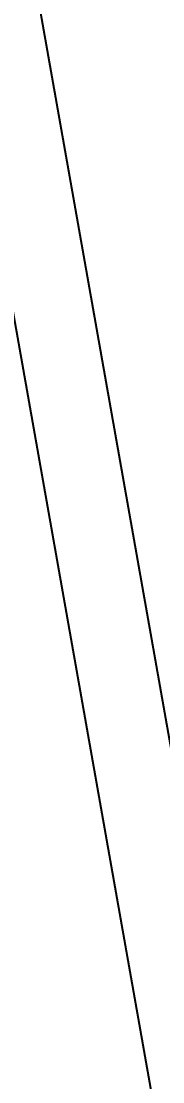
# Model space of a CAD drawing. Header units: millimetres. Extents: x 0 to 8967983, y -224399 to 13801.
# Drawn here: x 69278.33 to 69281.8, y -193749.98 to -193723.95 of the extents above; entities that cross this region are included whole.
import ezdxf
from ezdxf import colors
from ezdxf.entities.mleader import LeaderData, LeaderLine
from ezdxf.math import Vec2, Vec3

# ---------------------------------------------------------------- set-up
doc = ezdxf.new("R2010")
doc.units = ezdxf.units.MM
doc.header["$LTSCALE"] = 10
doc.layers.add('Архитектура', color=251, linetype='Continuous')
doc.layers.get('0').off()
doc.layers.get('0').freeze()
doc.styles.add('ISOCPEUR', font='isocpeur.TTF', dxfattribs={"width": 0.7})

# ---------------------------------------------------------------- blocks, each defined once
blk = doc.blocks.new('_DOTSMALL')
at = {"color": 0, "linetype": 'ByBlock', "const_width": 0.5}
blk.add_lwpolyline([(-0.0625, 0, 1), (0.0625, 0, 1)], format="xyb", close=True, dxfattribs=at)

msp = doc.modelspace()

# ---------------------------------------------------------------- linework, layer by layer
at = {"layer": 'Архитектура', "lineweight": 25, "transparency": 33554684}
msp.add_lwpolyline([(69293.366, -193805.906), (69276.088, -193708.425), (69274.958, -193707.634), (69213.872, -193718.461), (69213.082, -193719.592), (69230.36, -193817.073)], dxfattribs=at)
msp.add_lwpolyline([(69293.366, -193805.906), (69276.088, -193708.425), (69274.958, -193707.634), (69213.872, -193718.461), (69213.082, -193719.592), (69230.36, -193817.073)], dxfattribs=at)
msp.add_lwpolyline([(69293.366, -193805.906), (69276.088, -193708.425), (69274.958, -193707.634), (69213.872, -193718.461), (69213.082, -193719.592), (69230.36, -193817.073)], dxfattribs=at)
msp.add_lwpolyline([(69293.366, -193805.906), (69276.088, -193708.425), (69274.958, -193707.634), (69213.872, -193718.461), (69213.082, -193719.592), (69230.36, -193817.073)], dxfattribs=at)
msp.add_lwpolyline([(69293.366, -193805.906), (69276.088, -193708.425), (69274.958, -193707.634), (69213.872, -193718.461), (69213.082, -193719.592), (69230.36, -193817.073)], dxfattribs=at)
msp.add_lwpolyline([(69293.366, -193805.906), (69276.088, -193708.425), (69274.958, -193707.634), (69213.872, -193718.461), (69213.082, -193719.592), (69230.36, -193817.073)], dxfattribs=at)
msp.add_lwpolyline([(69293.366, -193805.906), (69276.088, -193708.425), (69274.958, -193707.634), (69213.872, -193718.461), (69213.082, -193719.592), (69230.36, -193817.073)], dxfattribs=at)
msp.add_lwpolyline([(69293.366, -193805.906), (69276.088, -193708.425), (69274.958, -193707.634), (69213.872, -193718.461), (69213.082, -193719.592), (69230.36, -193817.073)], dxfattribs=at)
msp.add_lwpolyline([(69293.366, -193805.906), (69276.088, -193708.425), (69274.958, -193707.634), (69213.872, -193718.461), (69213.082, -193719.592), (69230.36, -193817.073)], dxfattribs=at)
msp.add_lwpolyline([(69293.366, -193805.906), (69276.088, -193708.425), (69274.958, -193707.634), (69213.872, -193718.461), (69213.082, -193719.592), (69230.36, -193817.073)], dxfattribs=at)
msp.add_lwpolyline([(69293.366, -193805.906), (69276.088, -193708.425), (69274.958, -193707.634), (69213.872, -193718.461), (69213.082, -193719.592), (69230.36, -193817.073)], dxfattribs=at)
msp.add_lwpolyline([(69293.366, -193805.906), (69276.088, -193708.425), (69274.958, -193707.634), (69213.872, -193718.461), (69213.082, -193719.592), (69230.36, -193817.073)], dxfattribs=at)
msp.add_lwpolyline([(69293.366, -193805.906), (69276.088, -193708.425), (69274.958, -193707.634), (69213.872, -193718.461), (69213.082, -193719.592), (69230.36, -193817.073)], dxfattribs=at)
msp.add_lwpolyline([(69293.366, -193805.906), (69276.088, -193708.425), (69274.958, -193707.634), (69213.872, -193718.461), (69213.082, -193719.592), (69230.36, -193817.073)], dxfattribs=at)
msp.add_lwpolyline([(69293.366, -193805.906), (69276.088, -193708.425), (69274.958, -193707.634), (69213.872, -193718.461), (69213.082, -193719.592), (69230.36, -193817.073)], dxfattribs=at)
msp.add_lwpolyline([(69293.366, -193805.906), (69276.088, -193708.425), (69274.958, -193707.634), (69213.872, -193718.461), (69213.082, -193719.592), (69230.36, -193817.073)], dxfattribs=at)
msp.add_lwpolyline([(69293.366, -193805.906), (69276.088, -193708.425), (69274.958, -193707.634), (69213.872, -193718.461), (69213.082, -193719.592), (69230.36, -193817.073)], dxfattribs=at)
msp.add_lwpolyline([(69293.366, -193805.906), (69276.088, -193708.425), (69274.958, -193707.634), (69213.872, -193718.461), (69213.082, -193719.592), (69230.36, -193817.073)], dxfattribs=at)
msp.add_lwpolyline([(69293.366, -193805.906), (69276.088, -193708.425), (69274.958, -193707.634), (69213.872, -193718.461), (69213.082, -193719.592), (69230.36, -193817.073)], dxfattribs=at)
msp.add_lwpolyline([(69293.366, -193805.906), (69276.088, -193708.425), (69274.958, -193707.634), (69213.872, -193718.461), (69213.082, -193719.592), (69230.36, -193817.073)], dxfattribs=at)
msp.add_lwpolyline([(69293.366, -193805.906), (69276.088, -193708.425), (69274.958, -193707.634), (69213.872, -193718.461), (69213.082, -193719.592), (69230.36, -193817.073)], dxfattribs=at)
msp.add_lwpolyline([(69293.366, -193805.906), (69276.088, -193708.425), (69274.958, -193707.634), (69213.872, -193718.461), (69213.082, -193719.592), (69230.36, -193817.073)], dxfattribs=at)
msp.add_lwpolyline([(69293.366, -193805.906), (69276.088, -193708.425), (69274.958, -193707.634), (69213.872, -193718.461), (69213.082, -193719.592), (69230.36, -193817.073)], dxfattribs=at)
msp.add_lwpolyline([(69293.366, -193805.906), (69276.088, -193708.425), (69274.958, -193707.634), (69213.872, -193718.461), (69213.082, -193719.592), (69230.36, -193817.073)], dxfattribs=at)
msp.add_lwpolyline([(69293.366, -193805.906), (69276.088, -193708.425), (69274.958, -193707.634), (69213.872, -193718.461), (69213.082, -193719.592), (69230.36, -193817.073)], dxfattribs=at)
msp.add_lwpolyline([(69293.366, -193805.906), (69276.088, -193708.425), (69274.958, -193707.634), (69213.872, -193718.461), (69213.082, -193719.592), (69230.36, -193817.073)], dxfattribs=at)
msp.add_lwpolyline([(69293.366, -193805.906), (69276.088, -193708.425), (69274.958, -193707.634), (69213.872, -193718.461), (69213.082, -193719.592), (69230.36, -193817.073)], dxfattribs=at)
msp.add_lwpolyline([(69293.366, -193805.906), (69276.088, -193708.425), (69274.958, -193707.634), (69213.872, -193718.461), (69213.082, -193719.592), (69230.36, -193817.073)], dxfattribs=at)
msp.add_lwpolyline([(69293.366, -193805.906), (69276.088, -193708.425), (69274.958, -193707.634), (69213.872, -193718.461), (69213.082, -193719.592), (69230.36, -193817.073)], dxfattribs=at)
msp.add_lwpolyline([(69293.366, -193805.906), (69276.088, -193708.425), (69274.958, -193707.634), (69213.872, -193718.461), (69213.082, -193719.592), (69230.36, -193817.073)], dxfattribs=at)
msp.add_lwpolyline([(69293.366, -193805.906), (69276.088, -193708.425), (69274.958, -193707.634), (69213.872, -193718.461), (69213.082, -193719.592), (69230.36, -193817.073)], dxfattribs=at)
msp.add_lwpolyline([(69293.366, -193805.906), (69276.088, -193708.425), (69274.958, -193707.634), (69213.872, -193718.461), (69213.082, -193719.592), (69230.36, -193817.073)], dxfattribs=at)
msp.add_lwpolyline([(69293.366, -193805.906), (69276.088, -193708.425), (69274.958, -193707.634), (69213.872, -193718.461), (69213.082, -193719.592), (69230.36, -193817.073)], dxfattribs=at)
msp.add_lwpolyline([(69293.366, -193805.906), (69276.088, -193708.425), (69274.958, -193707.634), (69213.872, -193718.461), (69213.082, -193719.592), (69230.36, -193817.073)], dxfattribs=at)
msp.add_lwpolyline([(69293.366, -193805.906), (69276.088, -193708.425), (69274.958, -193707.634), (69213.872, -193718.461), (69213.082, -193719.592), (69230.36, -193817.073)], dxfattribs=at)
msp.add_lwpolyline([(69293.366, -193805.906), (69276.088, -193708.425), (69274.958, -193707.634), (69213.872, -193718.461), (69213.082, -193719.592), (69230.36, -193817.073)], dxfattribs=at)
msp.add_lwpolyline([(69293.366, -193805.906), (69276.088, -193708.425), (69274.958, -193707.634), (69213.872, -193718.461), (69213.082, -193719.592), (69230.36, -193817.073)], dxfattribs=at)
msp.add_lwpolyline([(69293.366, -193805.906), (69276.088, -193708.425), (69274.958, -193707.634), (69213.872, -193718.461), (69213.082, -193719.592), (69230.36, -193817.073)], dxfattribs=at)
msp.add_lwpolyline([(69293.366, -193805.906), (69276.088, -193708.425), (69274.958, -193707.634), (69213.872, -193718.461), (69213.082, -193719.592), (69230.36, -193817.073)], dxfattribs=at)
msp.add_lwpolyline([(69293.366, -193805.906), (69276.088, -193708.425), (69274.958, -193707.634), (69213.872, -193718.461), (69213.082, -193719.592), (69230.36, -193817.073)], dxfattribs=at)
msp.add_lwpolyline([(69293.366, -193805.906), (69276.088, -193708.425), (69274.958, -193707.634), (69213.872, -193718.461), (69213.082, -193719.592), (69230.36, -193817.073)], dxfattribs=at)
msp.add_lwpolyline([(69293.366, -193805.906), (69276.088, -193708.425), (69274.958, -193707.634), (69213.872, -193718.461), (69213.082, -193719.592), (69230.36, -193817.073)], dxfattribs=at)
msp.add_lwpolyline([(69293.366, -193805.906), (69276.088, -193708.425), (69274.958, -193707.634), (69213.872, -193718.461), (69213.082, -193719.592), (69230.36, -193817.073)], dxfattribs=at)
msp.add_lwpolyline([(69293.366, -193805.906), (69276.088, -193708.425), (69274.958, -193707.634), (69213.872, -193718.461), (69213.082, -193719.592), (69230.36, -193817.073)], dxfattribs=at)
msp.add_lwpolyline([(69293.366, -193805.906), (69276.088, -193708.425), (69274.958, -193707.634), (69213.872, -193718.461), (69213.082, -193719.592), (69230.36, -193817.073)], dxfattribs=at)
msp.add_lwpolyline([(69293.366, -193805.906), (69276.088, -193708.425), (69274.958, -193707.634), (69213.872, -193718.461), (69213.082, -193719.592), (69230.36, -193817.073)], dxfattribs=at)
msp.add_lwpolyline([(69293.366, -193805.906), (69276.088, -193708.425), (69274.958, -193707.634), (69213.872, -193718.461), (69213.082, -193719.592), (69230.36, -193817.073)], dxfattribs=at)
msp.add_lwpolyline([(69293.366, -193805.906), (69276.088, -193708.425), (69274.958, -193707.634), (69213.872, -193718.461), (69213.082, -193719.592), (69230.36, -193817.073)], dxfattribs=at)
msp.add_lwpolyline([(69293.366, -193805.906), (69276.088, -193708.425), (69274.958, -193707.634), (69213.872, -193718.461), (69213.082, -193719.592), (69230.36, -193817.073)], dxfattribs=at)
msp.add_lwpolyline([(69293.366, -193805.906), (69276.088, -193708.425), (69274.958, -193707.634), (69213.872, -193718.461), (69213.082, -193719.592), (69230.36, -193817.073)], dxfattribs=at)
msp.add_lwpolyline([(69293.366, -193805.906), (69276.088, -193708.425), (69274.958, -193707.634), (69213.872, -193718.461), (69213.082, -193719.592), (69230.36, -193817.073)], dxfattribs=at)
msp.add_lwpolyline([(69293.366, -193805.906), (69276.088, -193708.425), (69274.958, -193707.634), (69213.872, -193718.461), (69213.082, -193719.592), (69230.36, -193817.073)], dxfattribs=at)
msp.add_lwpolyline([(69293.366, -193805.906), (69276.088, -193708.425), (69274.958, -193707.634), (69213.872, -193718.461), (69213.082, -193719.592), (69230.36, -193817.073)], dxfattribs=at)
msp.add_lwpolyline([(69293.366, -193805.906), (69276.088, -193708.425), (69274.958, -193707.634), (69213.872, -193718.461), (69213.082, -193719.592), (69230.36, -193817.073)], dxfattribs=at)
msp.add_lwpolyline([(69293.366, -193805.906), (69276.088, -193708.425), (69274.958, -193707.634), (69213.872, -193718.461), (69213.082, -193719.592), (69230.36, -193817.073)], dxfattribs=at)
msp.add_lwpolyline([(69293.366, -193805.906), (69276.088, -193708.425), (69274.958, -193707.634), (69213.872, -193718.461), (69213.082, -193719.592), (69230.36, -193817.073)], dxfattribs=at)
msp.add_lwpolyline([(69293.366, -193805.906), (69276.088, -193708.425), (69274.958, -193707.634), (69213.872, -193718.461), (69213.082, -193719.592), (69230.36, -193817.073)], dxfattribs=at)
msp.add_lwpolyline([(69293.366, -193805.906), (69276.088, -193708.425), (69274.958, -193707.634), (69213.872, -193718.461), (69213.082, -193719.592), (69230.36, -193817.073)], dxfattribs=at)
msp.add_lwpolyline([(69293.366, -193805.906), (69276.088, -193708.425), (69274.958, -193707.634), (69213.872, -193718.461), (69213.082, -193719.592), (69230.36, -193817.073)], dxfattribs=at)
msp.add_lwpolyline([(69293.366, -193805.906), (69276.088, -193708.425), (69274.958, -193707.634), (69213.872, -193718.461), (69213.082, -193719.592), (69230.36, -193817.073)], dxfattribs=at)
msp.add_lwpolyline([(69293.366, -193805.906), (69276.088, -193708.425), (69274.958, -193707.634), (69213.872, -193718.461), (69213.082, -193719.592), (69230.36, -193817.073)], dxfattribs=at)
msp.add_lwpolyline([(69293.366, -193805.906), (69276.088, -193708.425), (69274.958, -193707.634), (69213.872, -193718.461), (69213.082, -193719.592), (69230.36, -193817.073)], dxfattribs=at)
msp.add_lwpolyline([(69293.366, -193805.906), (69276.088, -193708.425), (69274.958, -193707.634), (69213.872, -193718.461), (69213.082, -193719.592), (69230.36, -193817.073)], dxfattribs=at)
msp.add_lwpolyline([(69293.366, -193805.906), (69276.088, -193708.425), (69274.958, -193707.634), (69213.872, -193718.461), (69213.082, -193719.592), (69230.36, -193817.073)], dxfattribs=at)
msp.add_lwpolyline([(69293.366, -193805.906), (69276.088, -193708.425), (69274.958, -193707.634), (69213.872, -193718.461), (69213.082, -193719.592), (69230.36, -193817.073)], dxfattribs=at)
msp.add_lwpolyline([(69293.366, -193805.906), (69276.088, -193708.425), (69274.958, -193707.634), (69213.872, -193718.461), (69213.082, -193719.592), (69230.36, -193817.073)], dxfattribs=at)
msp.add_lwpolyline([(69293.366, -193805.906), (69276.088, -193708.425), (69274.958, -193707.634), (69213.872, -193718.461), (69213.082, -193719.592), (69230.36, -193817.073)], dxfattribs=at)
msp.add_lwpolyline([(69293.366, -193805.906), (69276.088, -193708.425), (69274.958, -193707.634), (69213.872, -193718.461), (69213.082, -193719.592), (69230.36, -193817.073)], dxfattribs=at)
msp.add_lwpolyline([(69293.366, -193805.906), (69276.088, -193708.425), (69274.958, -193707.634), (69213.872, -193718.461), (69213.082, -193719.592), (69230.36, -193817.073)], dxfattribs=at)
msp.add_lwpolyline([(69293.366, -193805.906), (69276.088, -193708.425), (69274.958, -193707.634), (69213.872, -193718.461), (69213.082, -193719.592), (69230.36, -193817.073)], dxfattribs=at)
msp.add_lwpolyline([(69293.366, -193805.906), (69276.088, -193708.425), (69274.958, -193707.634), (69213.872, -193718.461), (69213.082, -193719.592), (69230.36, -193817.073)], dxfattribs=at)
msp.add_lwpolyline([(69293.366, -193805.906), (69276.088, -193708.425), (69274.958, -193707.634), (69213.872, -193718.461), (69213.082, -193719.592), (69230.36, -193817.073)], dxfattribs=at)
msp.add_lwpolyline([(69293.366, -193805.906), (69276.088, -193708.425), (69274.958, -193707.634), (69213.872, -193718.461), (69213.082, -193719.592), (69230.36, -193817.073)], dxfattribs=at)
msp.add_lwpolyline([(69293.366, -193805.906), (69276.088, -193708.425), (69274.958, -193707.634), (69213.872, -193718.461), (69213.082, -193719.592), (69230.36, -193817.073)], dxfattribs=at)
msp.add_lwpolyline([(69293.366, -193805.906), (69276.088, -193708.425), (69274.958, -193707.634), (69213.872, -193718.461), (69213.082, -193719.592), (69230.36, -193817.073)], dxfattribs=at)
msp.add_lwpolyline([(69293.366, -193805.906), (69276.088, -193708.425), (69274.958, -193707.634), (69213.872, -193718.461), (69213.082, -193719.592), (69230.36, -193817.073)], dxfattribs=at)
msp.add_lwpolyline([(69293.366, -193805.906), (69276.088, -193708.425), (69274.958, -193707.634), (69213.872, -193718.461), (69213.082, -193719.592), (69230.36, -193817.073)], dxfattribs=at)
msp.add_lwpolyline([(69293.366, -193805.906), (69276.088, -193708.425), (69274.958, -193707.634), (69213.872, -193718.461), (69213.082, -193719.592), (69230.36, -193817.073)], dxfattribs=at)
msp.add_lwpolyline([(69293.366, -193805.906), (69276.088, -193708.425), (69274.958, -193707.634), (69213.872, -193718.461), (69213.082, -193719.592), (69230.36, -193817.073)], dxfattribs=at)
msp.add_lwpolyline([(69293.366, -193805.906), (69276.088, -193708.425), (69274.958, -193707.634), (69213.872, -193718.461), (69213.082, -193719.592), (69230.36, -193817.073)], dxfattribs=at)
msp.add_lwpolyline([(69293.366, -193805.906), (69276.088, -193708.425), (69274.958, -193707.634), (69213.872, -193718.461), (69213.082, -193719.592), (69230.36, -193817.073)], dxfattribs=at)
msp.add_lwpolyline([(69293.366, -193805.906), (69276.088, -193708.425), (69274.958, -193707.634), (69213.872, -193718.461), (69213.082, -193719.592), (69230.36, -193817.073)], dxfattribs=at)
msp.add_lwpolyline([(69293.366, -193805.906), (69276.088, -193708.425), (69274.958, -193707.634), (69213.872, -193718.461), (69213.082, -193719.592), (69230.36, -193817.073)], dxfattribs=at)
msp.add_lwpolyline([(69293.366, -193805.906), (69276.088, -193708.425), (69274.958, -193707.634), (69213.872, -193718.461), (69213.082, -193719.592), (69230.36, -193817.073)], dxfattribs=at)
msp.add_lwpolyline([(69293.366, -193805.906), (69276.088, -193708.425), (69274.958, -193707.634), (69213.872, -193718.461), (69213.082, -193719.592), (69230.36, -193817.073)], dxfattribs=at)
msp.add_lwpolyline([(69293.366, -193805.906), (69276.088, -193708.425), (69274.958, -193707.634), (69213.872, -193718.461), (69213.082, -193719.592), (69230.36, -193817.073)], dxfattribs=at)
msp.add_lwpolyline([(69293.366, -193805.906), (69276.088, -193708.425), (69274.958, -193707.634), (69213.872, -193718.461), (69213.082, -193719.592), (69230.36, -193817.073)], dxfattribs=at)
msp.add_lwpolyline([(69293.366, -193805.906), (69276.088, -193708.425), (69274.958, -193707.634), (69213.872, -193718.461), (69213.082, -193719.592), (69230.36, -193817.073)], dxfattribs=at)
msp.add_lwpolyline([(69293.366, -193805.906), (69276.088, -193708.425), (69274.958, -193707.634), (69213.872, -193718.461), (69213.082, -193719.592), (69230.36, -193817.073)], dxfattribs=at)
msp.add_lwpolyline([(69293.366, -193805.906), (69276.088, -193708.425), (69274.958, -193707.634), (69213.872, -193718.461), (69213.082, -193719.592), (69230.36, -193817.073)], dxfattribs=at)
msp.add_lwpolyline([(69293.366, -193805.906), (69276.088, -193708.425), (69274.958, -193707.634), (69213.872, -193718.461), (69213.082, -193719.592), (69230.36, -193817.073)], dxfattribs=at)
msp.add_lwpolyline([(69293.366, -193805.906), (69276.088, -193708.425), (69274.958, -193707.634), (69213.872, -193718.461), (69213.082, -193719.592), (69230.36, -193817.073)], dxfattribs=at)
msp.add_lwpolyline([(69293.366, -193805.906), (69276.088, -193708.425), (69274.958, -193707.634), (69213.872, -193718.461), (69213.082, -193719.592), (69230.36, -193817.073)], dxfattribs=at)
msp.add_lwpolyline([(69293.366, -193805.906), (69276.088, -193708.425), (69274.958, -193707.634), (69213.872, -193718.461), (69213.082, -193719.592), (69230.36, -193817.073)], dxfattribs=at)
msp.add_lwpolyline([(69293.366, -193805.906), (69276.088, -193708.425), (69274.958, -193707.634), (69213.872, -193718.461), (69213.082, -193719.592), (69230.36, -193817.073)], dxfattribs=at)
msp.add_lwpolyline([(69293.366, -193805.906), (69276.088, -193708.425), (69274.958, -193707.634), (69213.872, -193718.461), (69213.082, -193719.592), (69230.36, -193817.073)], dxfattribs=at)
msp.add_lwpolyline([(69293.366, -193805.906), (69276.088, -193708.425), (69274.958, -193707.634), (69213.872, -193718.461), (69213.082, -193719.592), (69230.36, -193817.073)], dxfattribs=at)
msp.add_lwpolyline([(69293.366, -193805.906), (69276.088, -193708.425), (69274.958, -193707.634), (69213.872, -193718.461), (69213.082, -193719.592), (69230.36, -193817.073)], dxfattribs=at)
msp.add_lwpolyline([(69293.366, -193805.906), (69276.088, -193708.425), (69274.958, -193707.634), (69213.872, -193718.461), (69213.082, -193719.592), (69230.36, -193817.073)], dxfattribs=at)
msp.add_lwpolyline([(69293.366, -193805.906), (69276.088, -193708.425), (69274.958, -193707.634), (69213.872, -193718.461), (69213.082, -193719.592), (69230.36, -193817.073)], dxfattribs=at)
msp.add_lwpolyline([(69293.366, -193805.906), (69276.088, -193708.425), (69274.958, -193707.634), (69213.872, -193718.461), (69213.082, -193719.592), (69230.36, -193817.073)], dxfattribs=at)
msp.add_lwpolyline([(69293.366, -193805.906), (69276.088, -193708.425), (69274.958, -193707.634), (69213.872, -193718.461), (69213.082, -193719.592), (69230.36, -193817.073)], dxfattribs=at)
msp.add_lwpolyline([(69293.366, -193805.906), (69276.088, -193708.425), (69274.958, -193707.634), (69213.872, -193718.461), (69213.082, -193719.592), (69230.36, -193817.073)], dxfattribs=at)
msp.add_lwpolyline([(69293.366, -193805.906), (69276.088, -193708.425), (69274.958, -193707.634), (69213.872, -193718.461), (69213.082, -193719.592), (69230.36, -193817.073)], dxfattribs=at)
msp.add_lwpolyline([(69293.366, -193805.906), (69276.088, -193708.425), (69274.958, -193707.634), (69213.872, -193718.461), (69213.082, -193719.592), (69230.36, -193817.073)], dxfattribs=at)
msp.add_lwpolyline([(69293.366, -193805.906), (69276.088, -193708.425), (69274.958, -193707.634), (69213.872, -193718.461), (69213.082, -193719.592), (69230.36, -193817.073)], dxfattribs=at)
msp.add_lwpolyline([(69293.366, -193805.906), (69276.088, -193708.425), (69274.958, -193707.634), (69213.872, -193718.461), (69213.082, -193719.592), (69230.36, -193817.073)], dxfattribs=at)
msp.add_lwpolyline([(69293.366, -193805.906), (69276.088, -193708.425), (69274.958, -193707.634), (69213.872, -193718.461), (69213.082, -193719.592), (69230.36, -193817.073)], dxfattribs=at)
msp.add_lwpolyline([(69293.366, -193805.906), (69276.088, -193708.425), (69274.958, -193707.634), (69213.872, -193718.461), (69213.082, -193719.592), (69230.36, -193817.073)], dxfattribs=at)
msp.add_lwpolyline([(69293.366, -193805.906), (69276.088, -193708.425), (69274.958, -193707.634), (69213.872, -193718.461), (69213.082, -193719.592), (69230.36, -193817.073)], dxfattribs=at)
msp.add_lwpolyline([(69293.366, -193805.906), (69276.088, -193708.425), (69274.958, -193707.634), (69213.872, -193718.461), (69213.082, -193719.592), (69230.36, -193817.073)], dxfattribs=at)
msp.add_lwpolyline([(69293.366, -193805.906), (69276.088, -193708.425), (69274.958, -193707.634), (69213.872, -193718.461), (69213.082, -193719.592), (69230.36, -193817.073)], dxfattribs=at)
msp.add_lwpolyline([(69293.366, -193805.906), (69276.088, -193708.425), (69274.958, -193707.634), (69213.872, -193718.461), (69213.082, -193719.592), (69230.36, -193817.073)], dxfattribs=at)
msp.add_lwpolyline([(69293.366, -193805.906), (69276.088, -193708.425), (69274.958, -193707.634), (69213.872, -193718.461), (69213.082, -193719.592), (69230.36, -193817.073)], dxfattribs=at)
msp.add_lwpolyline([(69293.366, -193805.906), (69276.088, -193708.425), (69274.958, -193707.634), (69213.872, -193718.461), (69213.082, -193719.592), (69230.36, -193817.073)], dxfattribs=at)
msp.add_lwpolyline([(69293.366, -193805.906), (69276.088, -193708.425), (69274.958, -193707.634), (69213.872, -193718.461), (69213.082, -193719.592), (69230.36, -193817.073)], dxfattribs=at)
msp.add_lwpolyline([(69293.366, -193805.906), (69276.088, -193708.425), (69274.958, -193707.634), (69213.872, -193718.461), (69213.082, -193719.592), (69230.36, -193817.073)], dxfattribs=at)
msp.add_lwpolyline([(69293.366, -193805.906), (69276.088, -193708.425), (69274.958, -193707.634), (69213.872, -193718.461), (69213.082, -193719.592), (69230.36, -193817.073)], dxfattribs=at)
msp.add_lwpolyline([(69293.366, -193805.906), (69276.088, -193708.425), (69274.958, -193707.634), (69213.872, -193718.461), (69213.082, -193719.592), (69230.36, -193817.073)], dxfattribs=at)
msp.add_lwpolyline([(69293.366, -193805.906), (69276.088, -193708.425), (69274.958, -193707.634), (69213.872, -193718.461), (69213.082, -193719.592), (69230.36, -193817.073)], dxfattribs=at)
msp.add_lwpolyline([(69293.366, -193805.906), (69276.088, -193708.425), (69274.958, -193707.634), (69213.872, -193718.461), (69213.082, -193719.592), (69230.36, -193817.073)], dxfattribs=at)
msp.add_lwpolyline([(69293.366, -193805.906), (69276.088, -193708.425), (69274.958, -193707.634), (69213.872, -193718.461), (69213.082, -193719.592), (69230.36, -193817.073)], dxfattribs=at)
msp.add_lwpolyline([(69293.366, -193805.906), (69276.088, -193708.425), (69274.958, -193707.634), (69213.872, -193718.461), (69213.082, -193719.592), (69230.36, -193817.073)], dxfattribs=at)
msp.add_lwpolyline([(69293.366, -193805.906), (69276.088, -193708.425), (69274.958, -193707.634), (69213.872, -193718.461), (69213.082, -193719.592), (69230.36, -193817.073)], dxfattribs=at)
msp.add_lwpolyline([(69293.366, -193805.906), (69276.088, -193708.425), (69274.958, -193707.634), (69213.872, -193718.461), (69213.082, -193719.592), (69230.36, -193817.073)], dxfattribs=at)
msp.add_lwpolyline([(69293.366, -193805.906), (69276.088, -193708.425), (69274.958, -193707.634), (69213.872, -193718.461), (69213.082, -193719.592), (69230.36, -193817.073)], dxfattribs=at)
msp.add_lwpolyline([(69293.366, -193805.906), (69276.088, -193708.425), (69274.958, -193707.634), (69213.872, -193718.461), (69213.082, -193719.592), (69230.36, -193817.073)], dxfattribs=at)
msp.add_lwpolyline([(69293.366, -193805.906), (69276.088, -193708.425), (69274.958, -193707.634), (69213.872, -193718.461), (69213.082, -193719.592), (69230.36, -193817.073)], dxfattribs=at)
msp.add_lwpolyline([(69293.366, -193805.906), (69276.088, -193708.425), (69274.958, -193707.634), (69213.872, -193718.461), (69213.082, -193719.592), (69230.36, -193817.073)], dxfattribs=at)
msp.add_lwpolyline([(69293.366, -193805.906), (69276.088, -193708.425), (69274.958, -193707.634), (69213.872, -193718.461), (69213.082, -193719.592), (69230.36, -193817.073)], dxfattribs=at)
msp.add_lwpolyline([(69293.366, -193805.906), (69276.088, -193708.425), (69274.958, -193707.634), (69213.872, -193718.461), (69213.082, -193719.592), (69230.36, -193817.073)], dxfattribs=at)
msp.add_lwpolyline([(69293.366, -193805.906), (69276.088, -193708.425), (69274.958, -193707.634), (69213.872, -193718.461), (69213.082, -193719.592), (69230.36, -193817.073)], dxfattribs=at)
msp.add_lwpolyline([(69293.366, -193805.906), (69276.088, -193708.425), (69274.958, -193707.634), (69213.872, -193718.461), (69213.082, -193719.592), (69230.36, -193817.073)], dxfattribs=at)
msp.add_lwpolyline([(69293.366, -193805.906), (69276.088, -193708.425), (69274.958, -193707.634), (69213.872, -193718.461), (69213.082, -193719.592), (69230.36, -193817.073)], dxfattribs=at)
msp.add_lwpolyline([(69293.366, -193805.906), (69276.088, -193708.425), (69274.958, -193707.634), (69213.872, -193718.461), (69213.082, -193719.592), (69230.36, -193817.073)], dxfattribs=at)
msp.add_lwpolyline([(69293.366, -193805.906), (69276.088, -193708.425), (69274.958, -193707.634), (69213.872, -193718.461), (69213.082, -193719.592), (69230.36, -193817.073)], dxfattribs=at)
msp.add_lwpolyline([(69293.366, -193805.906), (69276.088, -193708.425), (69274.958, -193707.634), (69213.872, -193718.461), (69213.082, -193719.592), (69230.36, -193817.073)], dxfattribs=at)
msp.add_lwpolyline([(69293.366, -193805.906), (69276.088, -193708.425), (69274.958, -193707.634), (69213.872, -193718.461), (69213.082, -193719.592), (69230.36, -193817.073)], dxfattribs=at)
msp.add_lwpolyline([(69293.366, -193805.906), (69276.088, -193708.425), (69274.958, -193707.634), (69213.872, -193718.461), (69213.082, -193719.592), (69230.36, -193817.073)], dxfattribs=at)
msp.add_lwpolyline([(69293.366, -193805.906), (69276.088, -193708.425), (69274.958, -193707.634), (69213.872, -193718.461), (69213.082, -193719.592), (69230.36, -193817.073)], dxfattribs=at)
msp.add_lwpolyline([(69293.366, -193805.906), (69276.088, -193708.425), (69274.958, -193707.634), (69213.872, -193718.461), (69213.082, -193719.592), (69230.36, -193817.073)], dxfattribs=at)
msp.add_lwpolyline([(69293.366, -193805.906), (69276.088, -193708.425), (69274.958, -193707.634), (69213.872, -193718.461), (69213.082, -193719.592), (69230.36, -193817.073)], dxfattribs=at)
msp.add_lwpolyline([(69293.366, -193805.906), (69276.088, -193708.425), (69274.958, -193707.634), (69213.872, -193718.461), (69213.082, -193719.592), (69230.36, -193817.073)], dxfattribs=at)
msp.add_lwpolyline([(69293.366, -193805.906), (69276.088, -193708.425), (69274.958, -193707.634), (69213.872, -193718.461), (69213.082, -193719.592), (69230.36, -193817.073)], dxfattribs=at)
msp.add_lwpolyline([(69293.366, -193805.906), (69276.088, -193708.425), (69274.958, -193707.634), (69213.872, -193718.461), (69213.082, -193719.592), (69230.36, -193817.073)], dxfattribs=at)
msp.add_lwpolyline([(69293.366, -193805.906), (69276.088, -193708.425), (69274.958, -193707.634), (69213.872, -193718.461), (69213.082, -193719.592), (69230.36, -193817.073)], dxfattribs=at)
msp.add_lwpolyline([(69293.366, -193805.906), (69276.088, -193708.425), (69274.958, -193707.634), (69213.872, -193718.461), (69213.082, -193719.592), (69230.36, -193817.073)], dxfattribs=at)
msp.add_lwpolyline([(69293.366, -193805.906), (69276.088, -193708.425), (69274.958, -193707.634), (69213.872, -193718.461), (69213.082, -193719.592), (69230.36, -193817.073)], dxfattribs=at)
msp.add_lwpolyline([(69293.366, -193805.906), (69276.088, -193708.425), (69274.958, -193707.634), (69213.872, -193718.461), (69213.082, -193719.592), (69230.36, -193817.073)], dxfattribs=at)
msp.add_lwpolyline([(69293.366, -193805.906), (69276.088, -193708.425), (69274.958, -193707.634), (69213.872, -193718.461), (69213.082, -193719.592), (69230.36, -193817.073)], dxfattribs=at)
msp.add_lwpolyline([(69293.366, -193805.906), (69276.088, -193708.425), (69274.958, -193707.634), (69213.872, -193718.461), (69213.082, -193719.592), (69230.36, -193817.073)], dxfattribs=at)
msp.add_lwpolyline([(69293.366, -193805.906), (69276.088, -193708.425), (69274.958, -193707.634), (69213.872, -193718.461), (69213.082, -193719.592), (69230.36, -193817.073)], dxfattribs=at)
msp.add_lwpolyline([(69293.366, -193805.906), (69276.088, -193708.425), (69274.958, -193707.634), (69213.872, -193718.461), (69213.082, -193719.592), (69230.36, -193817.073)], dxfattribs=at)
msp.add_lwpolyline([(69293.366, -193805.906), (69276.088, -193708.425), (69274.958, -193707.634), (69213.872, -193718.461), (69213.082, -193719.592), (69230.36, -193817.073)], dxfattribs=at)
msp.add_lwpolyline([(69293.366, -193805.906), (69276.088, -193708.425), (69274.958, -193707.634), (69213.872, -193718.461), (69213.082, -193719.592), (69230.36, -193817.073)], dxfattribs=at)
msp.add_lwpolyline([(69293.366, -193805.906), (69276.088, -193708.425), (69274.958, -193707.634), (69213.872, -193718.461), (69213.082, -193719.592), (69230.36, -193817.073)], dxfattribs=at)
msp.add_lwpolyline([(69293.366, -193805.906), (69276.088, -193708.425), (69274.958, -193707.634), (69213.872, -193718.461), (69213.082, -193719.592), (69230.36, -193817.073)], dxfattribs=at)
msp.add_lwpolyline([(69293.366, -193805.906), (69276.088, -193708.425), (69274.958, -193707.634), (69213.872, -193718.461), (69213.082, -193719.592), (69230.36, -193817.073)], dxfattribs=at)
msp.add_lwpolyline([(69293.366, -193805.906), (69276.088, -193708.425), (69274.958, -193707.634), (69213.872, -193718.461), (69213.082, -193719.592), (69230.36, -193817.073)], dxfattribs=at)
msp.add_lwpolyline([(69293.366, -193805.906), (69276.088, -193708.425), (69274.958, -193707.634), (69213.872, -193718.461), (69213.082, -193719.592), (69230.36, -193817.073)], dxfattribs=at)
msp.add_lwpolyline([(69293.366, -193805.906), (69276.088, -193708.425), (69274.958, -193707.634), (69213.872, -193718.461), (69213.082, -193719.592), (69230.36, -193817.073)], dxfattribs=at)
msp.add_lwpolyline([(69293.366, -193805.906), (69276.088, -193708.425), (69274.958, -193707.634), (69213.872, -193718.461), (69213.082, -193719.592), (69230.36, -193817.073)], dxfattribs=at)
msp.add_lwpolyline([(69293.366, -193805.906), (69276.088, -193708.425), (69274.958, -193707.634), (69213.872, -193718.461), (69213.082, -193719.592), (69230.36, -193817.073)], dxfattribs=at)
msp.add_lwpolyline([(69293.366, -193805.906), (69276.088, -193708.425), (69274.958, -193707.634), (69213.872, -193718.461), (69213.082, -193719.592), (69230.36, -193817.073)], dxfattribs=at)
msp.add_lwpolyline([(69293.366, -193805.906), (69276.088, -193708.425), (69274.958, -193707.634), (69213.872, -193718.461), (69213.082, -193719.592), (69230.36, -193817.073)], dxfattribs=at)
msp.add_lwpolyline([(69293.366, -193805.906), (69276.088, -193708.425), (69274.958, -193707.634), (69213.872, -193718.461), (69213.082, -193719.592), (69230.36, -193817.073)], dxfattribs=at)
msp.add_lwpolyline([(69293.366, -193805.906), (69276.088, -193708.425), (69274.958, -193707.634), (69213.872, -193718.461), (69213.082, -193719.592), (69230.36, -193817.073)], dxfattribs=at)
msp.add_lwpolyline([(69293.366, -193805.906), (69276.088, -193708.425), (69274.958, -193707.634), (69213.872, -193718.461), (69213.082, -193719.592), (69230.36, -193817.073)], dxfattribs=at)
msp.add_lwpolyline([(69293.366, -193805.906), (69276.088, -193708.425), (69274.958, -193707.634), (69213.872, -193718.461), (69213.082, -193719.592), (69230.36, -193817.073)], dxfattribs=at)
msp.add_lwpolyline([(69293.366, -193805.906), (69276.088, -193708.425), (69274.958, -193707.634), (69213.872, -193718.461), (69213.082, -193719.592), (69230.36, -193817.073)], dxfattribs=at)
msp.add_lwpolyline([(69293.366, -193805.906), (69276.088, -193708.425), (69274.958, -193707.634), (69213.872, -193718.461), (69213.082, -193719.592), (69230.36, -193817.073)], dxfattribs=at)
msp.add_lwpolyline([(69293.366, -193805.906), (69276.088, -193708.425), (69274.958, -193707.634), (69213.872, -193718.461), (69213.082, -193719.592), (69230.36, -193817.073)], dxfattribs=at)
msp.add_lwpolyline([(69293.366, -193805.906), (69276.088, -193708.425), (69274.958, -193707.634), (69213.872, -193718.461), (69213.082, -193719.592), (69230.36, -193817.073)], dxfattribs=at)
msp.add_lwpolyline([(69215.655, -193722.231), (69274.7, -193711.766), (69288.594, -193790.16), (69229.549, -193800.625)], close=True, dxfattribs=at)
msp.add_lwpolyline([(69215.655, -193722.231), (69274.7, -193711.766), (69288.594, -193790.16), (69229.549, -193800.625)], close=True, dxfattribs=at)
msp.add_lwpolyline([(69215.655, -193722.231), (69274.7, -193711.766), (69288.594, -193790.16), (69229.549, -193800.625)], close=True, dxfattribs=at)
msp.add_lwpolyline([(69215.655, -193722.231), (69274.7, -193711.766), (69288.594, -193790.16), (69229.549, -193800.625)], close=True, dxfattribs=at)
msp.add_lwpolyline([(69215.655, -193722.231), (69274.7, -193711.766), (69288.594, -193790.16), (69229.549, -193800.625)], close=True, dxfattribs=at)
msp.add_lwpolyline([(69215.655, -193722.231), (69274.7, -193711.766), (69288.594, -193790.16), (69229.549, -193800.625)], close=True, dxfattribs=at)
msp.add_lwpolyline([(69215.655, -193722.231), (69274.7, -193711.766), (69288.594, -193790.16), (69229.549, -193800.625)], close=True, dxfattribs=at)
msp.add_lwpolyline([(69215.655, -193722.231), (69274.7, -193711.766), (69288.594, -193790.16), (69229.549, -193800.625)], close=True, dxfattribs=at)
msp.add_lwpolyline([(69215.655, -193722.231), (69274.7, -193711.766), (69288.594, -193790.16), (69229.549, -193800.625)], close=True, dxfattribs=at)
msp.add_lwpolyline([(69215.655, -193722.231), (69274.7, -193711.766), (69288.594, -193790.16), (69229.549, -193800.625)], close=True, dxfattribs=at)
msp.add_lwpolyline([(69215.655, -193722.231), (69274.7, -193711.766), (69288.594, -193790.16), (69229.549, -193800.625)], close=True, dxfattribs=at)
msp.add_lwpolyline([(69215.655, -193722.231), (69274.7, -193711.766), (69288.594, -193790.16), (69229.549, -193800.625)], close=True, dxfattribs=at)
msp.add_lwpolyline([(69215.655, -193722.231), (69274.7, -193711.766), (69288.594, -193790.16), (69229.549, -193800.625)], close=True, dxfattribs=at)
msp.add_lwpolyline([(69215.655, -193722.231), (69274.7, -193711.766), (69288.594, -193790.16), (69229.549, -193800.625)], close=True, dxfattribs=at)
msp.add_lwpolyline([(69215.655, -193722.231), (69274.7, -193711.766), (69288.594, -193790.16), (69229.549, -193800.625)], close=True, dxfattribs=at)
msp.add_lwpolyline([(69215.655, -193722.231), (69274.7, -193711.766), (69288.594, -193790.16), (69229.549, -193800.625)], close=True, dxfattribs=at)
msp.add_lwpolyline([(69215.655, -193722.231), (69274.7, -193711.766), (69288.594, -193790.16), (69229.549, -193800.625)], close=True, dxfattribs=at)
msp.add_lwpolyline([(69215.655, -193722.231), (69274.7, -193711.766), (69288.594, -193790.16), (69229.549, -193800.625)], close=True, dxfattribs=at)
msp.add_lwpolyline([(69215.655, -193722.231), (69274.7, -193711.766), (69288.594, -193790.16), (69229.549, -193800.625)], close=True, dxfattribs=at)
msp.add_lwpolyline([(69215.655, -193722.231), (69274.7, -193711.766), (69288.594, -193790.16), (69229.549, -193800.625)], close=True, dxfattribs=at)
msp.add_lwpolyline([(69215.655, -193722.231), (69274.7, -193711.766), (69288.594, -193790.16), (69229.549, -193800.625)], close=True, dxfattribs=at)
msp.add_lwpolyline([(69215.655, -193722.231), (69274.7, -193711.766), (69288.594, -193790.16), (69229.549, -193800.625)], close=True, dxfattribs=at)
msp.add_lwpolyline([(69215.655, -193722.231), (69274.7, -193711.766), (69288.594, -193790.16), (69229.549, -193800.625)], close=True, dxfattribs=at)
msp.add_lwpolyline([(69215.655, -193722.231), (69274.7, -193711.766), (69288.594, -193790.16), (69229.549, -193800.625)], close=True, dxfattribs=at)
msp.add_lwpolyline([(69215.655, -193722.231), (69274.7, -193711.766), (69288.594, -193790.16), (69229.549, -193800.625)], close=True, dxfattribs=at)
msp.add_lwpolyline([(69215.655, -193722.231), (69274.7, -193711.766), (69288.594, -193790.16), (69229.549, -193800.625)], close=True, dxfattribs=at)
msp.add_lwpolyline([(69215.655, -193722.231), (69274.7, -193711.766), (69288.594, -193790.16), (69229.549, -193800.625)], close=True, dxfattribs=at)
msp.add_lwpolyline([(69215.655, -193722.231), (69274.7, -193711.766), (69288.594, -193790.16), (69229.549, -193800.625)], close=True, dxfattribs=at)
msp.add_lwpolyline([(69215.655, -193722.231), (69274.7, -193711.766), (69288.594, -193790.16), (69229.549, -193800.625)], close=True, dxfattribs=at)
msp.add_lwpolyline([(69215.655, -193722.231), (69274.7, -193711.766), (69288.594, -193790.16), (69229.549, -193800.625)], close=True, dxfattribs=at)
msp.add_lwpolyline([(69215.655, -193722.231), (69274.7, -193711.766), (69288.594, -193790.16), (69229.549, -193800.625)], close=True, dxfattribs=at)
msp.add_lwpolyline([(69215.655, -193722.231), (69274.7, -193711.766), (69288.594, -193790.16), (69229.549, -193800.625)], close=True, dxfattribs=at)
msp.add_lwpolyline([(69215.655, -193722.231), (69274.7, -193711.766), (69288.594, -193790.16), (69229.549, -193800.625)], close=True, dxfattribs=at)
msp.add_lwpolyline([(69215.655, -193722.231), (69274.7, -193711.766), (69288.594, -193790.16), (69229.549, -193800.625)], close=True, dxfattribs=at)
msp.add_lwpolyline([(69215.655, -193722.231), (69274.7, -193711.766), (69288.594, -193790.16), (69229.549, -193800.625)], close=True, dxfattribs=at)
msp.add_lwpolyline([(69215.655, -193722.231), (69274.7, -193711.766), (69288.594, -193790.16), (69229.549, -193800.625)], close=True, dxfattribs=at)
msp.add_lwpolyline([(69215.655, -193722.231), (69274.7, -193711.766), (69288.594, -193790.16), (69229.549, -193800.625)], close=True, dxfattribs=at)
msp.add_lwpolyline([(69215.655, -193722.231), (69274.7, -193711.766), (69288.594, -193790.16), (69229.549, -193800.625)], close=True, dxfattribs=at)
msp.add_lwpolyline([(69215.655, -193722.231), (69274.7, -193711.766), (69288.594, -193790.16), (69229.549, -193800.625)], close=True, dxfattribs=at)
msp.add_lwpolyline([(69215.655, -193722.231), (69274.7, -193711.766), (69288.594, -193790.16), (69229.549, -193800.625)], close=True, dxfattribs=at)
msp.add_lwpolyline([(69215.655, -193722.231), (69274.7, -193711.766), (69288.594, -193790.16), (69229.549, -193800.625)], close=True, dxfattribs=at)
msp.add_lwpolyline([(69215.655, -193722.231), (69274.7, -193711.766), (69288.594, -193790.16), (69229.549, -193800.625)], close=True, dxfattribs=at)
msp.add_lwpolyline([(69215.655, -193722.231), (69274.7, -193711.766), (69288.594, -193790.16), (69229.549, -193800.625)], close=True, dxfattribs=at)
msp.add_lwpolyline([(69215.655, -193722.231), (69274.7, -193711.766), (69288.594, -193790.16), (69229.549, -193800.625)], close=True, dxfattribs=at)
msp.add_lwpolyline([(69215.655, -193722.231), (69274.7, -193711.766), (69288.594, -193790.16), (69229.549, -193800.625)], close=True, dxfattribs=at)
msp.add_lwpolyline([(69215.655, -193722.231), (69274.7, -193711.766), (69288.594, -193790.16), (69229.549, -193800.625)], close=True, dxfattribs=at)
msp.add_lwpolyline([(69215.655, -193722.231), (69274.7, -193711.766), (69288.594, -193790.16), (69229.549, -193800.625)], close=True, dxfattribs=at)
msp.add_lwpolyline([(69215.655, -193722.231), (69274.7, -193711.766), (69288.594, -193790.16), (69229.549, -193800.625)], close=True, dxfattribs=at)
msp.add_lwpolyline([(69215.655, -193722.231), (69274.7, -193711.766), (69288.594, -193790.16), (69229.549, -193800.625)], close=True, dxfattribs=at)
msp.add_lwpolyline([(69215.655, -193722.231), (69274.7, -193711.766), (69288.594, -193790.16), (69229.549, -193800.625)], close=True, dxfattribs=at)
msp.add_lwpolyline([(69215.655, -193722.231), (69274.7, -193711.766), (69288.594, -193790.16), (69229.549, -193800.625)], close=True, dxfattribs=at)
msp.add_lwpolyline([(69215.655, -193722.231), (69274.7, -193711.766), (69288.594, -193790.16), (69229.549, -193800.625)], close=True, dxfattribs=at)
msp.add_lwpolyline([(69215.655, -193722.231), (69274.7, -193711.766), (69288.594, -193790.16), (69229.549, -193800.625)], close=True, dxfattribs=at)
msp.add_lwpolyline([(69215.655, -193722.231), (69274.7, -193711.766), (69288.594, -193790.16), (69229.549, -193800.625)], close=True, dxfattribs=at)
msp.add_lwpolyline([(69215.655, -193722.231), (69274.7, -193711.766), (69288.594, -193790.16), (69229.549, -193800.625)], close=True, dxfattribs=at)
msp.add_lwpolyline([(69215.655, -193722.231), (69274.7, -193711.766), (69288.594, -193790.16), (69229.549, -193800.625)], close=True, dxfattribs=at)
msp.add_lwpolyline([(69215.655, -193722.231), (69274.7, -193711.766), (69288.594, -193790.16), (69229.549, -193800.625)], close=True, dxfattribs=at)
msp.add_lwpolyline([(69215.655, -193722.231), (69274.7, -193711.766), (69288.594, -193790.16), (69229.549, -193800.625)], close=True, dxfattribs=at)
msp.add_lwpolyline([(69215.655, -193722.231), (69274.7, -193711.766), (69288.594, -193790.16), (69229.549, -193800.625)], close=True, dxfattribs=at)
msp.add_lwpolyline([(69215.655, -193722.231), (69274.7, -193711.766), (69288.594, -193790.16), (69229.549, -193800.625)], close=True, dxfattribs=at)
msp.add_lwpolyline([(69215.655, -193722.231), (69274.7, -193711.766), (69288.594, -193790.16), (69229.549, -193800.625)], close=True, dxfattribs=at)
msp.add_lwpolyline([(69215.655, -193722.231), (69274.7, -193711.766), (69288.594, -193790.16), (69229.549, -193800.625)], close=True, dxfattribs=at)
msp.add_lwpolyline([(69215.655, -193722.231), (69274.7, -193711.766), (69288.594, -193790.16), (69229.549, -193800.625)], close=True, dxfattribs=at)
msp.add_lwpolyline([(69215.655, -193722.231), (69274.7, -193711.766), (69288.594, -193790.16), (69229.549, -193800.625)], close=True, dxfattribs=at)
msp.add_lwpolyline([(69215.655, -193722.231), (69274.7, -193711.766), (69288.594, -193790.16), (69229.549, -193800.625)], close=True, dxfattribs=at)
msp.add_lwpolyline([(69215.655, -193722.231), (69274.7, -193711.766), (69288.594, -193790.16), (69229.549, -193800.625)], close=True, dxfattribs=at)
msp.add_lwpolyline([(69215.655, -193722.231), (69274.7, -193711.766), (69288.594, -193790.16), (69229.549, -193800.625)], close=True, dxfattribs=at)
msp.add_lwpolyline([(69215.655, -193722.231), (69274.7, -193711.766), (69288.594, -193790.16), (69229.549, -193800.625)], close=True, dxfattribs=at)
msp.add_lwpolyline([(69215.655, -193722.231), (69274.7, -193711.766), (69288.594, -193790.16), (69229.549, -193800.625)], close=True, dxfattribs=at)
msp.add_lwpolyline([(69215.655, -193722.231), (69274.7, -193711.766), (69288.594, -193790.16), (69229.549, -193800.625)], close=True, dxfattribs=at)
msp.add_lwpolyline([(69215.655, -193722.231), (69274.7, -193711.766), (69288.594, -193790.16), (69229.549, -193800.625)], close=True, dxfattribs=at)
msp.add_lwpolyline([(69215.655, -193722.231), (69274.7, -193711.766), (69288.594, -193790.16), (69229.549, -193800.625)], close=True, dxfattribs=at)
msp.add_lwpolyline([(69215.655, -193722.231), (69274.7, -193711.766), (69288.594, -193790.16), (69229.549, -193800.625)], close=True, dxfattribs=at)
msp.add_lwpolyline([(69215.655, -193722.231), (69274.7, -193711.766), (69288.594, -193790.16), (69229.549, -193800.625)], close=True, dxfattribs=at)
msp.add_lwpolyline([(69215.655, -193722.231), (69274.7, -193711.766), (69288.594, -193790.16), (69229.549, -193800.625)], close=True, dxfattribs=at)
msp.add_lwpolyline([(69215.655, -193722.231), (69274.7, -193711.766), (69288.594, -193790.16), (69229.549, -193800.625)], close=True, dxfattribs=at)
msp.add_lwpolyline([(69215.655, -193722.231), (69274.7, -193711.766), (69288.594, -193790.16), (69229.549, -193800.625)], close=True, dxfattribs=at)
msp.add_lwpolyline([(69215.655, -193722.231), (69274.7, -193711.766), (69288.594, -193790.16), (69229.549, -193800.625)], close=True, dxfattribs=at)
msp.add_lwpolyline([(69215.655, -193722.231), (69274.7, -193711.766), (69288.594, -193790.16), (69229.549, -193800.625)], close=True, dxfattribs=at)
msp.add_lwpolyline([(69215.655, -193722.231), (69274.7, -193711.766), (69288.594, -193790.16), (69229.549, -193800.625)], close=True, dxfattribs=at)
msp.add_lwpolyline([(69215.655, -193722.231), (69274.7, -193711.766), (69288.594, -193790.16), (69229.549, -193800.625)], close=True, dxfattribs=at)
msp.add_lwpolyline([(69215.655, -193722.231), (69274.7, -193711.766), (69288.594, -193790.16), (69229.549, -193800.625)], close=True, dxfattribs=at)
msp.add_lwpolyline([(69215.655, -193722.231), (69274.7, -193711.766), (69288.594, -193790.16), (69229.549, -193800.625)], close=True, dxfattribs=at)
msp.add_lwpolyline([(69215.655, -193722.231), (69274.7, -193711.766), (69288.594, -193790.16), (69229.549, -193800.625)], close=True, dxfattribs=at)
msp.add_lwpolyline([(69215.655, -193722.231), (69274.7, -193711.766), (69288.594, -193790.16), (69229.549, -193800.625)], close=True, dxfattribs=at)
msp.add_lwpolyline([(69215.655, -193722.231), (69274.7, -193711.766), (69288.594, -193790.16), (69229.549, -193800.625)], close=True, dxfattribs=at)
msp.add_lwpolyline([(69215.655, -193722.231), (69274.7, -193711.766), (69288.594, -193790.16), (69229.549, -193800.625)], close=True, dxfattribs=at)
msp.add_lwpolyline([(69215.655, -193722.231), (69274.7, -193711.766), (69288.594, -193790.16), (69229.549, -193800.625)], close=True, dxfattribs=at)
msp.add_lwpolyline([(69215.655, -193722.231), (69274.7, -193711.766), (69288.594, -193790.16), (69229.549, -193800.625)], close=True, dxfattribs=at)
msp.add_lwpolyline([(69215.655, -193722.231), (69274.7, -193711.766), (69288.594, -193790.16), (69229.549, -193800.625)], close=True, dxfattribs=at)
msp.add_lwpolyline([(69215.655, -193722.231), (69274.7, -193711.766), (69288.594, -193790.16), (69229.549, -193800.625)], close=True, dxfattribs=at)
msp.add_lwpolyline([(69215.655, -193722.231), (69274.7, -193711.766), (69288.594, -193790.16), (69229.549, -193800.625)], close=True, dxfattribs=at)
msp.add_lwpolyline([(69215.655, -193722.231), (69274.7, -193711.766), (69288.594, -193790.16), (69229.549, -193800.625)], close=True, dxfattribs=at)
msp.add_lwpolyline([(69215.655, -193722.231), (69274.7, -193711.766), (69288.594, -193790.16), (69229.549, -193800.625)], close=True, dxfattribs=at)
msp.add_lwpolyline([(69215.655, -193722.231), (69274.7, -193711.766), (69288.594, -193790.16), (69229.549, -193800.625)], close=True, dxfattribs=at)
msp.add_lwpolyline([(69215.655, -193722.231), (69274.7, -193711.766), (69288.594, -193790.16), (69229.549, -193800.625)], close=True, dxfattribs=at)
msp.add_lwpolyline([(69215.655, -193722.231), (69274.7, -193711.766), (69288.594, -193790.16), (69229.549, -193800.625)], close=True, dxfattribs=at)
msp.add_lwpolyline([(69215.655, -193722.231), (69274.7, -193711.766), (69288.594, -193790.16), (69229.549, -193800.625)], close=True, dxfattribs=at)
msp.add_lwpolyline([(69215.655, -193722.231), (69274.7, -193711.766), (69288.594, -193790.16), (69229.549, -193800.625)], close=True, dxfattribs=at)
msp.add_lwpolyline([(69215.655, -193722.231), (69274.7, -193711.766), (69288.594, -193790.16), (69229.549, -193800.625)], close=True, dxfattribs=at)
msp.add_lwpolyline([(69215.655, -193722.231), (69274.7, -193711.766), (69288.594, -193790.16), (69229.549, -193800.625)], close=True, dxfattribs=at)
msp.add_lwpolyline([(69215.655, -193722.231), (69274.7, -193711.766), (69288.594, -193790.16), (69229.549, -193800.625)], close=True, dxfattribs=at)
msp.add_lwpolyline([(69215.655, -193722.231), (69274.7, -193711.766), (69288.594, -193790.16), (69229.549, -193800.625)], close=True, dxfattribs=at)
msp.add_lwpolyline([(69215.655, -193722.231), (69274.7, -193711.766), (69288.594, -193790.16), (69229.549, -193800.625)], close=True, dxfattribs=at)
msp.add_lwpolyline([(69215.655, -193722.231), (69274.7, -193711.766), (69288.594, -193790.16), (69229.549, -193800.625)], close=True, dxfattribs=at)
msp.add_lwpolyline([(69215.655, -193722.231), (69274.7, -193711.766), (69288.594, -193790.16), (69229.549, -193800.625)], close=True, dxfattribs=at)
msp.add_lwpolyline([(69215.655, -193722.231), (69274.7, -193711.766), (69288.594, -193790.16), (69229.549, -193800.625)], close=True, dxfattribs=at)
msp.add_lwpolyline([(69215.655, -193722.231), (69274.7, -193711.766), (69288.594, -193790.16), (69229.549, -193800.625)], close=True, dxfattribs=at)
msp.add_lwpolyline([(69215.655, -193722.231), (69274.7, -193711.766), (69288.594, -193790.16), (69229.549, -193800.625)], close=True, dxfattribs=at)
msp.add_lwpolyline([(69215.655, -193722.231), (69274.7, -193711.766), (69288.594, -193790.16), (69229.549, -193800.625)], close=True, dxfattribs=at)
msp.add_lwpolyline([(69215.655, -193722.231), (69274.7, -193711.766), (69288.594, -193790.16), (69229.549, -193800.625)], close=True, dxfattribs=at)
msp.add_lwpolyline([(69215.655, -193722.231), (69274.7, -193711.766), (69288.594, -193790.16), (69229.549, -193800.625)], close=True, dxfattribs=at)
msp.add_lwpolyline([(69215.655, -193722.231), (69274.7, -193711.766), (69288.594, -193790.16), (69229.549, -193800.625)], close=True, dxfattribs=at)
msp.add_lwpolyline([(69215.655, -193722.231), (69274.7, -193711.766), (69288.594, -193790.16), (69229.549, -193800.625)], close=True, dxfattribs=at)
msp.add_lwpolyline([(69215.655, -193722.231), (69274.7, -193711.766), (69288.594, -193790.16), (69229.549, -193800.625)], close=True, dxfattribs=at)
msp.add_lwpolyline([(69215.655, -193722.231), (69274.7, -193711.766), (69288.594, -193790.16), (69229.549, -193800.625)], close=True, dxfattribs=at)
msp.add_lwpolyline([(69215.655, -193722.231), (69274.7, -193711.766), (69288.594, -193790.16), (69229.549, -193800.625)], close=True, dxfattribs=at)
msp.add_lwpolyline([(69215.655, -193722.231), (69274.7, -193711.766), (69288.594, -193790.16), (69229.549, -193800.625)], close=True, dxfattribs=at)
msp.add_lwpolyline([(69215.655, -193722.231), (69274.7, -193711.766), (69288.594, -193790.16), (69229.549, -193800.625)], close=True, dxfattribs=at)
msp.add_lwpolyline([(69215.655, -193722.231), (69274.7, -193711.766), (69288.594, -193790.16), (69229.549, -193800.625)], close=True, dxfattribs=at)
msp.add_lwpolyline([(69215.655, -193722.231), (69274.7, -193711.766), (69288.594, -193790.16), (69229.549, -193800.625)], close=True, dxfattribs=at)
msp.add_lwpolyline([(69215.655, -193722.231), (69274.7, -193711.766), (69288.594, -193790.16), (69229.549, -193800.625)], close=True, dxfattribs=at)
msp.add_lwpolyline([(69215.655, -193722.231), (69274.7, -193711.766), (69288.594, -193790.16), (69229.549, -193800.625)], close=True, dxfattribs=at)
msp.add_lwpolyline([(69215.655, -193722.231), (69274.7, -193711.766), (69288.594, -193790.16), (69229.549, -193800.625)], close=True, dxfattribs=at)
msp.add_lwpolyline([(69215.655, -193722.231), (69274.7, -193711.766), (69288.594, -193790.16), (69229.549, -193800.625)], close=True, dxfattribs=at)
msp.add_lwpolyline([(69215.655, -193722.231), (69274.7, -193711.766), (69288.594, -193790.16), (69229.549, -193800.625)], close=True, dxfattribs=at)
msp.add_lwpolyline([(69215.655, -193722.231), (69274.7, -193711.766), (69288.594, -193790.16), (69229.549, -193800.625)], close=True, dxfattribs=at)
msp.add_lwpolyline([(69215.655, -193722.231), (69274.7, -193711.766), (69288.594, -193790.16), (69229.549, -193800.625)], close=True, dxfattribs=at)
msp.add_lwpolyline([(69215.655, -193722.231), (69274.7, -193711.766), (69288.594, -193790.16), (69229.549, -193800.625)], close=True, dxfattribs=at)
msp.add_lwpolyline([(69215.655, -193722.231), (69274.7, -193711.766), (69288.594, -193790.16), (69229.549, -193800.625)], close=True, dxfattribs=at)
msp.add_lwpolyline([(69215.655, -193722.231), (69274.7, -193711.766), (69288.594, -193790.16), (69229.549, -193800.625)], close=True, dxfattribs=at)
msp.add_lwpolyline([(69215.655, -193722.231), (69274.7, -193711.766), (69288.594, -193790.16), (69229.549, -193800.625)], close=True, dxfattribs=at)
msp.add_lwpolyline([(69215.655, -193722.231), (69274.7, -193711.766), (69288.594, -193790.16), (69229.549, -193800.625)], close=True, dxfattribs=at)
msp.add_lwpolyline([(69215.655, -193722.231), (69274.7, -193711.766), (69288.594, -193790.16), (69229.549, -193800.625)], close=True, dxfattribs=at)
msp.add_lwpolyline([(69215.655, -193722.231), (69274.7, -193711.766), (69288.594, -193790.16), (69229.549, -193800.625)], close=True, dxfattribs=at)
msp.add_lwpolyline([(69215.655, -193722.231), (69274.7, -193711.766), (69288.594, -193790.16), (69229.549, -193800.625)], close=True, dxfattribs=at)
msp.add_lwpolyline([(69215.655, -193722.231), (69274.7, -193711.766), (69288.594, -193790.16), (69229.549, -193800.625)], close=True, dxfattribs=at)
msp.add_lwpolyline([(69215.655, -193722.231), (69274.7, -193711.766), (69288.594, -193790.16), (69229.549, -193800.625)], close=True, dxfattribs=at)
msp.add_lwpolyline([(69215.655, -193722.231), (69274.7, -193711.766), (69288.594, -193790.16), (69229.549, -193800.625)], close=True, dxfattribs=at)
msp.add_lwpolyline([(69215.655, -193722.231), (69274.7, -193711.766), (69288.594, -193790.16), (69229.549, -193800.625)], close=True, dxfattribs=at)
msp.add_lwpolyline([(69215.655, -193722.231), (69274.7, -193711.766), (69288.594, -193790.16), (69229.549, -193800.625)], close=True, dxfattribs=at)
msp.add_lwpolyline([(69215.655, -193722.231), (69274.7, -193711.766), (69288.594, -193790.16), (69229.549, -193800.625)], close=True, dxfattribs=at)
msp.add_lwpolyline([(69215.655, -193722.231), (69274.7, -193711.766), (69288.594, -193790.16), (69229.549, -193800.625)], close=True, dxfattribs=at)
msp.add_lwpolyline([(69215.655, -193722.231), (69274.7, -193711.766), (69288.594, -193790.16), (69229.549, -193800.625)], close=True, dxfattribs=at)
msp.add_lwpolyline([(69215.655, -193722.231), (69274.7, -193711.766), (69288.594, -193790.16), (69229.549, -193800.625)], close=True, dxfattribs=at)
msp.add_lwpolyline([(69215.655, -193722.231), (69274.7, -193711.766), (69288.594, -193790.16), (69229.549, -193800.625)], close=True, dxfattribs=at)
msp.add_lwpolyline([(69215.655, -193722.231), (69274.7, -193711.766), (69288.594, -193790.16), (69229.549, -193800.625)], close=True, dxfattribs=at)
msp.add_lwpolyline([(69215.655, -193722.231), (69274.7, -193711.766), (69288.594, -193790.16), (69229.549, -193800.625)], close=True, dxfattribs=at)
msp.add_lwpolyline([(69215.655, -193722.231), (69274.7, -193711.766), (69288.594, -193790.16), (69229.549, -193800.625)], close=True, dxfattribs=at)
msp.add_lwpolyline([(69215.655, -193722.231), (69274.7, -193711.766), (69288.594, -193790.16), (69229.549, -193800.625)], close=True, dxfattribs=at)
msp.add_lwpolyline([(69215.655, -193722.231), (69274.7, -193711.766), (69288.594, -193790.16), (69229.549, -193800.625)], close=True, dxfattribs=at)
msp.add_lwpolyline([(69215.655, -193722.231), (69274.7, -193711.766), (69288.594, -193790.16), (69229.549, -193800.625)], close=True, dxfattribs=at)
msp.add_lwpolyline([(69215.655, -193722.231), (69274.7, -193711.766), (69288.594, -193790.16), (69229.549, -193800.625)], close=True, dxfattribs=at)
msp.add_lwpolyline([(69215.655, -193722.231), (69274.7, -193711.766), (69288.594, -193790.16), (69229.549, -193800.625)], close=True, dxfattribs=at)
msp.add_lwpolyline([(69215.655, -193722.231), (69274.7, -193711.766), (69288.594, -193790.16), (69229.549, -193800.625)], close=True, dxfattribs=at)
msp.add_lwpolyline([(69215.655, -193722.231), (69274.7, -193711.766), (69288.594, -193790.16), (69229.549, -193800.625)], close=True, dxfattribs=at)
msp.add_lwpolyline([(69215.655, -193722.231), (69274.7, -193711.766), (69288.594, -193790.16), (69229.549, -193800.625)], close=True, dxfattribs=at)
msp.add_lwpolyline([(69215.655, -193722.231), (69274.7, -193711.766), (69288.594, -193790.16), (69229.549, -193800.625)], close=True, dxfattribs=at)
msp.add_lwpolyline([(69215.655, -193722.231), (69274.7, -193711.766), (69288.594, -193790.16), (69229.549, -193800.625)], close=True, dxfattribs=at)
msp.add_lwpolyline([(69215.655, -193722.231), (69274.7, -193711.766), (69288.594, -193790.16), (69229.549, -193800.625)], close=True, dxfattribs=at)
msp.add_lwpolyline([(69215.655, -193722.231), (69274.7, -193711.766), (69288.594, -193790.16), (69229.549, -193800.625)], close=True, dxfattribs=at)
msp.add_lwpolyline([(69215.655, -193722.231), (69274.7, -193711.766), (69288.594, -193790.16), (69229.549, -193800.625)], close=True, dxfattribs=at)
msp.add_lwpolyline([(69215.655, -193722.231), (69274.7, -193711.766), (69288.594, -193790.16), (69229.549, -193800.625)], close=True, dxfattribs=at)
msp.add_lwpolyline([(69215.655, -193722.231), (69274.7, -193711.766), (69288.594, -193790.16), (69229.549, -193800.625)], close=True, dxfattribs=at)
msp.add_lwpolyline([(69215.655, -193722.231), (69274.7, -193711.766), (69288.594, -193790.16), (69229.549, -193800.625)], close=True, dxfattribs=at)
msp.add_lwpolyline([(69215.655, -193722.231), (69274.7, -193711.766), (69288.594, -193790.16), (69229.549, -193800.625)], close=True, dxfattribs=at)
msp.add_lwpolyline([(69215.655, -193722.231), (69274.7, -193711.766), (69288.594, -193790.16), (69229.549, -193800.625)], close=True, dxfattribs=at)
msp.add_lwpolyline([(69215.655, -193722.231), (69274.7, -193711.766), (69288.594, -193790.16), (69229.549, -193800.625)], close=True, dxfattribs=at)
msp.add_lwpolyline([(69215.655, -193722.231), (69274.7, -193711.766), (69288.594, -193790.16), (69229.549, -193800.625)], close=True, dxfattribs=at)
msp.add_lwpolyline([(69215.655, -193722.231), (69274.7, -193711.766), (69288.594, -193790.16), (69229.549, -193800.625)], close=True, dxfattribs=at)
msp.add_lwpolyline([(69215.655, -193722.231), (69274.7, -193711.766), (69288.594, -193790.16), (69229.549, -193800.625)], close=True, dxfattribs=at)
msp.add_lwpolyline([(69215.655, -193722.231), (69274.7, -193711.766), (69288.594, -193790.16), (69229.549, -193800.625)], close=True, dxfattribs=at)
msp.add_lwpolyline([(69215.655, -193722.231), (69274.7, -193711.766), (69288.594, -193790.16), (69229.549, -193800.625)], close=True, dxfattribs=at)
msp.add_arc((68711.014, -184296.962), 9778.655, 272.592548, 356.6353914, dxfattribs=at)

# ---------------------------------------------------------------- leaders
ml = msp.add_multileader_mtext('Standard', dxfattribs=at)
ml.set_content('{\\W0.8;-2,250}', color=256, style='ISOCPEUR')
ml.set_leader_properties(color=256, linetype='Continuous', lineweight=-1)
ml.set_arrow_properties(name='DOTSMALL')
ml.build(insert=Vec2(0, 0))
ml.multileader.update_dxf_attribs({"has_text_frame": 1, "text_left_attachment_type": 4, "text_right_attachment_type": 4, "dogleg_length": 100, "arrow_head_size": 180})
ctx = ml.context
ctx.base_point, ctx.char_height, ctx.arrow_head_size, ctx.landing_gap_size, ctx.plane_origin = Vec3(69101.211, -196521.617), 250, 180, 50, Vec3(68896.091, -197241.918)
ctx.left_attachment, ctx.right_attachment = 4, 4
notes = []
notes.append((ctx, [(0, (0, 0, 0), (0, 0), (1, 0), 1, [])]))
ctx.mtext.insert, ctx.mtext.width, ctx.mtext.defined_height, ctx.mtext.line_spacing_style, ctx.mtext.flow_direction = Vec3(69151.211, -196188.284), 769.98896, 343.888, 2, 5
for ctx, leaders in notes:
    for number, flags, end, landing, length, lines in leaders:
        leader = LeaderData()
        leader.index, (leader.has_last_leader_line, leader.has_dogleg_vector, leader.attachment_direction) = number, flags
        leader.last_leader_point, leader.dogleg_vector, leader.dogleg_length = Vec3(end), Vec3(landing), length
        for number, points, colour, breaks in lines:
            line = LeaderLine()
            line.index, line.vertices, line.color, line.breaks = number, Vec3.list(points), colors.encode_raw_color(colour), breaks
            leader.lines.append(line)
        ctx.leaders.append(leader)

doc.saveas('drawing.dxf')
